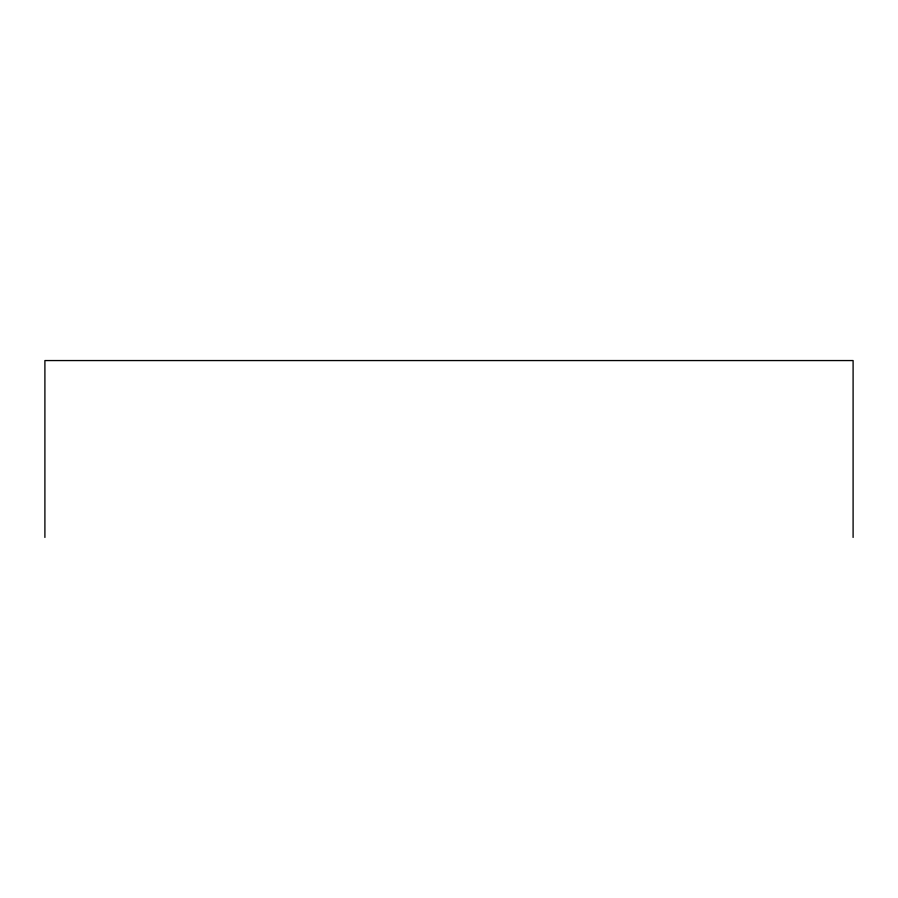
<?xml version="1.0" encoding="UTF-8"?>
<svg xmlns="http://www.w3.org/2000/svg" width="898" height="898" viewBox="0 0 898 898"><rect width="100%" height="100%" fill="white"/><g stroke="black" fill="none" stroke-linecap="round" stroke-linejoin="round"><path stroke-width="1.35" d="M853.1 537.442L853.1 360.558L44.9 360.558L44.9 537.442"/></g></svg>
